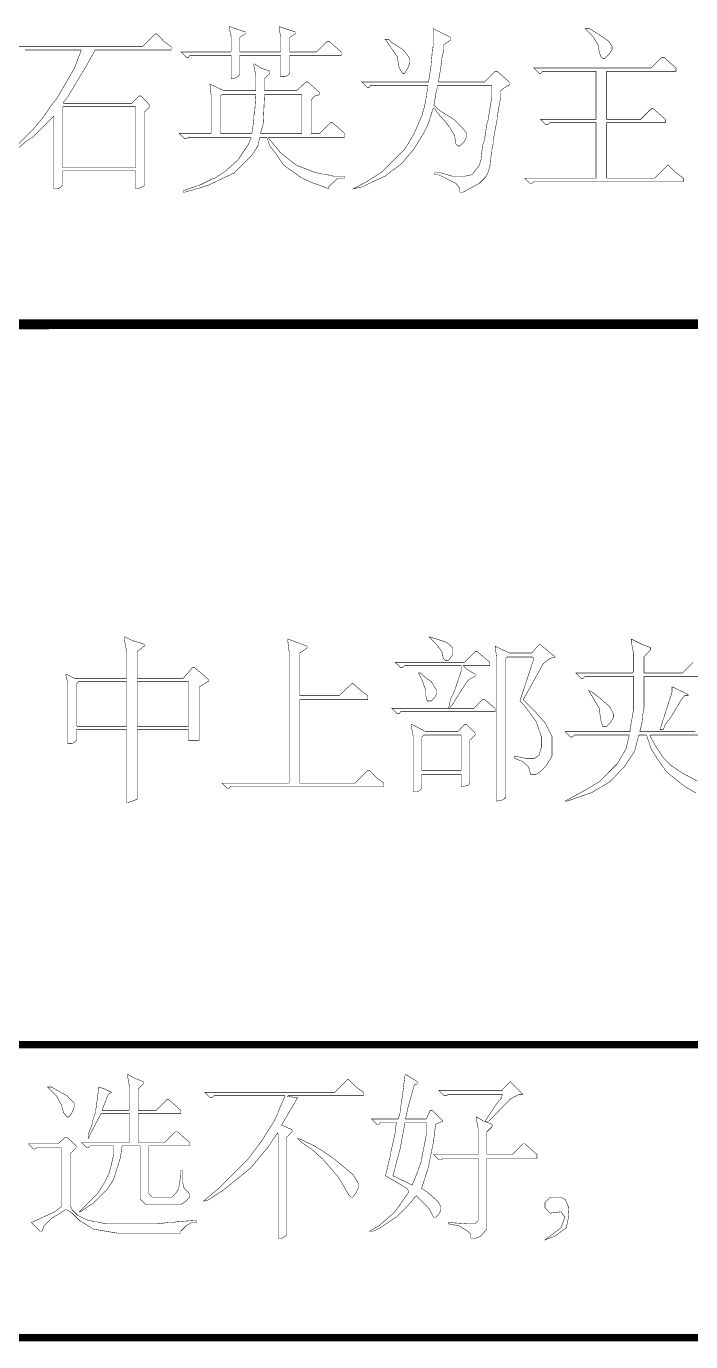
# Model space of a CAD drawing. Extents: x 94 to 452, y -72 to 1042.
# Drawn here: x 279.63 to 293.31, y 393.93 to 420.99 of the extents above; entities that cross this region are included whole.
import ezdxf

# ---------------------------------------------------------------- set-up
doc = ezdxf.new("R2010")
doc.units = 0
doc.header["$MEASUREMENT"] = 0
doc.layers.add('TREE_LAYER', color=7, linetype='Continuous')

msp = doc.modelspace()

# ---------------------------------------------------------------- linework, layer by layer
at = {"layer": 'TREE_LAYER'}
for points, const_width, elevation in [([(282.325931, 420.833776), (282.284754, 420.833776), (282.02397, 420.572992), (279.429852, 420.572992)], 0.01, 44), ([(279.429852, 418.459266), (279.64946, 418.637697), (279.759264, 418.706325), (280.19848, 419.145541), (280.19848, 419.145541), (280.19848, 417.649462), (280.280833, 417.649462), (280.335735, 417.676913), (280.376911, 417.71809), (280.376911, 418.006325), (280.390637, 418.02005), (281.872989, 418.02005), (281.886715, 418.006325), (281.886715, 417.649462), (281.927891, 417.649462), (282.02397, 417.690639), (282.065146, 417.71809), (282.065146, 419.227893), (282.17495, 419.337697), (282.17495, 419.365148), (281.996519, 419.557305), (281.955342, 419.557305), (281.804362, 419.406325), (280.404362, 419.406325), (280.390637, 419.42005), (280.486715, 419.54358), (280.816127, 420.092599), (280.843578, 420.133776), (281.04946, 420.504364), (282.614166, 420.504364), (282.614166, 420.572992), (282.463186, 420.682795), (282.325931, 420.833776), (282.325931, 420.833776)], 0.01, 44), ([(283.822009, 420.984756), (283.808284, 420.984756), (283.808284, 420.957305), (283.84946, 420.778874), (283.84946, 420.476913), (283.835735, 420.463188), (282.820048, 420.463188), (282.929852, 420.353384), (282.971029, 420.353384), (282.99848, 420.39456), (283.835735, 420.39456), (283.84946, 420.39456), (283.84946, 419.914168), (283.931813, 419.927893), (283.986715, 419.955344), (284.027891, 419.996521), (284.027891, 420.39456), (284.027891, 420.39456), (284.865146, 420.39456), (284.865146, 420.39456), (284.865146, 419.955344), (284.961225, 419.955344), (285.016127, 419.982795), (285.057303, 420.023972), (285.057303, 420.39456), (285.057303, 420.39456), (286.114166, 420.39456), (286.114166, 420.463188), (285.867107, 420.682795), (285.825931, 420.682795), (285.606323, 420.463188), (285.057303, 420.463188), (285.057303, 420.476913), (285.057303, 420.765148), (285.153382, 420.833776), (285.167107, 420.833776), (285.167107, 420.874952), (284.837695, 420.984756), (284.837695, 420.984756), (284.837695, 420.957305), (284.865146, 420.778874), (284.865146, 420.476913), (284.865146, 420.463188), (284.027891, 420.463188), (284.027891, 420.476913), (284.027891, 420.765148), (284.137695, 420.833776), (284.137695, 420.833776), (284.137695, 420.874952), (283.822009, 420.984756), (283.822009, 420.984756)], 0.01, 44), ([(288.008284, 420.94358), (288.008284, 420.94358), (288.008284, 420.559266), (287.994558, 420.559266), (287.980833, 420.380835), (287.967107, 420.24358), (287.967107, 420.202403), (287.912205, 419.845541), (286.539656, 419.845541), (286.64946, 419.735737), (286.690637, 419.735737), (286.718088, 419.776913), (287.89848, 419.776913), (287.89848, 419.763188), (287.89848, 419.763188), (287.89848, 419.722011), (287.871029, 419.598482), (287.871029, 419.571031), (287.857303, 419.502403), (287.857303, 419.474952), (287.816127, 419.296521), (287.802401, 419.26907), (287.788676, 419.186717), (287.62397, 418.802403), (287.486715, 418.56907), (287.418088, 418.459266), (286.965146, 418.006325), (286.64946, 417.800442), (286.361225, 417.649462), (286.553382, 417.690639), (286.718088, 417.772992), (287.020048, 417.910246), (287.376911, 418.184756), (287.404362, 418.225933), (287.596519, 418.445541), (287.816127, 418.802403), (287.89848, 418.967109), (288.008284, 419.310246), (288.035735, 419.296521), (288.104362, 419.200442), (288.227891, 419.063188), (288.337695, 418.925933), (288.447499, 418.747501), (288.47495, 418.56907), (288.516127, 418.527893), (288.557303, 418.527893), (288.639656, 418.610246), (288.694558, 418.706325), (288.694558, 418.788678), (288.625931, 418.884756), (288.433774, 419.076913), (288.145539, 419.255344), (288.022009, 419.365148), (288.076911, 419.69456), (288.090637, 419.708286), (288.090637, 419.749462), (288.104362, 419.776913), (289.202401, 419.776913), (289.216127, 419.763188), (289.216127, 419.54358), (289.133774, 419.049462), (289.120048, 419.022011), (289.092597, 418.857305), (289.092597, 418.829854), (289.065146, 418.665148), (289.02397, 418.541619), (289.010244, 418.41809), (288.996519, 418.29456), (288.996519, 418.267109), (288.955342, 418.129854), (288.804362, 417.937697), (288.667107, 417.910246), (288.639656, 417.910246), (288.392597, 417.910246), (288.159264, 417.978874), (288.035735, 417.978874), (288.035735, 417.937697), (288.118088, 417.937697), (288.47495, 417.759266), (288.557303, 417.649462), (288.557303, 417.580835), (288.625931, 417.580835), (288.955342, 417.759266), (289.078872, 417.882795), (289.133774, 417.978874), (289.147499, 418.02005), (289.17495, 418.116129), (289.188676, 418.267109), (289.216127, 418.41809), (289.216127, 418.459266), (289.243578, 418.582795), (289.243578, 418.651423), (289.325931, 419.090639), (289.325931, 419.131815), (289.394558, 419.529854), (289.394558, 419.667109), (289.545539, 419.776913), (289.572989, 419.776913), (289.572989, 419.845541), (289.325931, 420.065148), (289.284754, 420.065148), (289.065146, 419.845541), (288.118088, 419.845541), (288.118088, 419.859266), (288.186715, 420.298482), (288.186715, 420.339658), (288.227891, 420.51809), (288.227891, 420.614168), (288.365146, 420.710246), (288.365146, 420.723972), (288.365146, 420.765148), (288.008284, 420.94358), (288.008284, 420.94358)], 0.01, 44), ([(291.220048, 420.94358), (291.137695, 420.94358), (291.288676, 420.792599), (291.39848, 420.614168), (291.425931, 420.463188), (291.467107, 420.353384), (291.508284, 420.325933), (291.535735, 420.325933), (291.618088, 420.408286), (291.686715, 420.504364), (291.686715, 420.572992), (291.686715, 420.586717), (291.618088, 420.682795), (291.604362, 420.696521), (291.467107, 420.792599), (291.220048, 420.94358), (291.220048, 420.94358)], 0.01, 44), ([(287.088676, 420.723972), (287.020048, 420.723972), (287.116127, 420.586717), (287.267107, 420.367109), (287.308284, 420.133776), (287.376911, 420.023972), (287.418088, 420.023972), (287.486715, 420.133776), (287.527891, 420.24358), (287.527891, 420.325933), (287.459264, 420.422011), (287.376911, 420.51809), (287.157303, 420.655344), (287.088676, 420.723972), (287.088676, 420.723972)], 0.01, 44), ([(279.608284, 420.504364), (280.761225, 420.504364), (280.761225, 420.490639), (280.62397, 420.133776), (280.267107, 419.516129), (280.157303, 419.378874), (279.978872, 419.11809), (279.759264, 418.857305), (279.320048, 418.41809)], 0.01, 44), ([(292.757303, 420.353384), (292.716127, 420.353384), (292.496519, 420.133776), (290.080833, 420.133776), (290.190637, 420.023972), (290.218088, 420.023972), (290.259264, 420.065148), (291.357303, 420.065148), (291.357303, 420.065148), (291.357303, 419.076913), (291.357303, 419.076913), (290.218088, 419.076913), (290.327891, 418.967109), (290.369068, 418.967109), (290.410244, 419.008286), (291.357303, 419.008286), (291.357303, 418.99456), (291.357303, 417.86907), (291.357303, 417.86907), (289.888676, 417.86907), (289.99848, 417.759266), (290.039656, 417.759266), (290.080833, 417.800442), (293.155342, 417.800442), (293.155342, 417.86907), (293.004362, 417.978874), (292.853382, 418.129854), (292.825931, 418.129854), (292.565146, 417.86907), (291.576911, 417.86907), (291.576911, 417.86907), (291.576911, 418.99456), (291.576911, 419.008286), (292.784754, 419.008286), (292.784754, 419.076913), (292.537695, 419.296521), (292.496519, 419.296521), (292.276911, 419.076913), (291.576911, 419.076913), (291.576911, 419.076913), (291.576911, 420.065148), (291.576911, 420.065148), (293.004362, 420.065148), (293.004362, 420.133776), (292.757303, 420.353384), (292.757303, 420.353384)], 0.01, 44), ([(284.329852, 420.216129), (284.316127, 420.216129), (284.316127, 420.188678), (284.357303, 419.96907), (284.357303, 419.667109), (284.357303, 419.667109), (283.69848, 419.667109), (283.410244, 419.804364), (283.437695, 419.571031), (283.437695, 418.788678), (283.437695, 418.788678), (282.778872, 418.788678), (282.888676, 418.678874), (282.929852, 418.678874), (282.971029, 418.706325), (284.247499, 418.706325), (284.261225, 418.692599), (284.247499, 418.665148), (284.206323, 418.56907), (283.986715, 418.239658), (283.725931, 418.006325), (283.520048, 417.86907), (283.465146, 417.855344), (283.190637, 417.71809), (283.176911, 417.71809), (282.861225, 417.608286), (282.861225, 417.580835), (282.902401, 417.580835), (283.039656, 417.622011), (283.053382, 417.622011), (283.094558, 417.635737), (283.369068, 417.71809), (283.918088, 417.978874), (284.261225, 418.322011), (284.39848, 418.527893), (284.425931, 418.651423), (284.439656, 418.706325), (284.576911, 418.706325), (284.590637, 418.692599), (284.645539, 418.527893), (284.755342, 418.390639), (284.933774, 418.129854), (285.304362, 417.86907), (285.551421, 417.759266), (285.565146, 417.759266), (285.853382, 417.649462), (285.853382, 417.649462), (285.853382, 417.690639), (286.045539, 417.86907), (286.182793, 417.86907), (286.182793, 417.910246), (285.94946, 417.910246), (285.771029, 417.951423), (285.716127, 417.951423), (285.688676, 417.965148), (285.592597, 417.978874), (285.235735, 418.116129), (285.194558, 418.129854), (284.865146, 418.390639), (284.618088, 418.692599), (284.618088, 418.706325), (284.618088, 418.706325), (286.182793, 418.706325), (286.182793, 418.788678), (285.935735, 419.008286), (285.894558, 419.008286), (285.67495, 418.788678), (285.496519, 418.788678), (285.496519, 418.788678), (285.496519, 419.474952), (285.565146, 419.557305), (285.67495, 419.584756), (285.67495, 419.625933), (285.427891, 419.845541), (285.386715, 419.845541), (285.194558, 419.667109), (284.535735, 419.667109), (284.535735, 419.667109), (284.535735, 419.914168), (284.645539, 420.023972), (284.645539, 420.065148), (284.467107, 420.133776), (284.329852, 420.216129), (284.329852, 420.216129)], 0.01, 44), ([(283.657303, 419.584756), (283.657303, 419.584756), (284.343578, 419.584756), (284.357303, 419.584756), (284.329852, 419.172992), (284.316127, 419.172992), (284.316127, 419.090639), (284.316127, 419.090639), (284.302401, 418.967109), (284.27495, 418.788678), (283.629852, 418.788678), (283.629852, 418.788678), (283.629852, 419.557305), (283.657303, 419.584756), (283.657303, 419.584756)], 0.01, 44), ([(284.535735, 419.584756), (284.535735, 419.584756), (285.304362, 419.584756), (285.304362, 419.584756), (285.304362, 418.788678), (285.304362, 418.788678), (284.453382, 418.788678), (284.453382, 418.788678), (284.508284, 418.980835), (284.535735, 419.584756), (284.535735, 419.584756)], 0.01, 44), ([(280.376911, 419.323972), (280.390637, 419.337697), (281.872989, 419.337697), (281.886715, 419.323972), (281.886715, 418.088678), (281.872989, 418.088678), (280.390637, 418.088678), (280.376911, 418.088678), (280.376911, 419.323972), (280.376911, 419.323972)], 0.01, 44), ([(221.22612, 414.84403), (449.22612, 414.90873)], 0.2, 228.000009), ([(281.666972, 408.427961), (281.653246, 408.427961), (281.653246, 408.359333), (281.694423, 408.139725), (281.694423, 407.590706), (281.694423, 407.57698), (280.623835, 407.57698), (280.459129, 407.659333), (280.445403, 407.659333), (280.445403, 407.645608), (280.48658, 407.480902), (280.48658, 406.231882), (280.568933, 406.231882), (280.623835, 406.259333), (280.665011, 406.30051), (280.665011, 406.520117), (280.678737, 406.520117), (281.694423, 406.520117), (281.694423, 406.520117), (281.694423, 405.024039), (281.735599, 405.024039), (281.859129, 405.065215), (281.914031, 405.092666), (281.914031, 406.520117), (281.914031, 406.520117), (282.970894, 406.520117), (282.970894, 406.520117), (282.970894, 406.30051), (283.190501, 406.30051), (283.190501, 407.398549), (283.368933, 407.508353), (283.382658, 407.508353), (283.382658, 407.549529), (283.245403, 407.673059), (283.094423, 407.796588), (283.053246, 407.796588), (282.86109, 407.57698), (281.914031, 407.57698), (281.914031, 407.590706), (281.914031, 408.126), (282.051286, 408.235804), (282.065011, 408.235804), (282.065011, 408.27698), (281.845403, 408.345608), (281.831678, 408.345608), (281.666972, 408.427961), (281.666972, 408.427961)], 0.01, 45), ([(285.015992, 408.386784), (285.015992, 408.386784), (285.015992, 408.331882), (285.043443, 408.112274), (285.043443, 405.422078), (285.043443, 405.422078), (283.657168, 405.422078), (283.766972, 405.312274), (283.808148, 405.312274), (283.835599, 405.353451), (286.992462, 405.353451), (286.992462, 405.422078), (286.841482, 405.531882), (286.690501, 405.682862), (286.66305, 405.682862), (286.402266, 405.422078), (285.276776, 405.422078), (285.26305, 405.422078), (285.26305, 407.137764), (285.276776, 407.137764), (286.66305, 407.137764), (286.66305, 407.220117), (286.51207, 407.329921), (286.36109, 407.467176), (286.333639, 407.467176), (286.072854, 407.220117), (285.276776, 407.220117), (285.26305, 407.220117), (285.26305, 408.098549), (285.400305, 408.194627), (285.414031, 408.208353), (285.414031, 408.235804), (285.208148, 408.318157), (285.194423, 408.318157), (285.015992, 408.386784), (285.015992, 408.386784)], 0.01, 45), ([(287.939521, 408.427961), (287.925795, 408.427961), (288.049325, 408.304431), (288.18658, 408.126), (288.214031, 407.988745), (288.255207, 407.947568), (288.323835, 407.947568), (288.406188, 408.057372), (288.406188, 408.208353), (288.282658, 408.318157), (288.076776, 408.386784), (288.021874, 408.40051), (287.939521, 408.427961), (287.939521, 408.427961)], 0.01, 45), ([(292.084619, 408.386784), (292.084619, 408.386784), (292.084619, 408.331882), (292.125795, 408.112274), (292.125795, 407.70051), (292.11207, 407.686784), (290.945403, 407.686784), (291.055207, 407.57698), (291.096384, 407.57698), (291.13756, 407.618157), (292.11207, 407.618157), (292.125795, 407.618157), (292.125795, 406.904431), (292.057168, 406.506392), (292.057168, 406.478941), (290.725795, 406.478941), (290.835599, 406.369137), (290.876776, 406.369137), (290.917952, 406.410313), (292.043443, 406.410313), (292.043443, 406.410313), (291.974815, 406.122078), (291.796384, 405.820117), (291.425795, 405.449529), (291.151286, 405.284823), (290.725795, 405.05149), (290.766972, 405.05149), (291.274815, 405.229921), (291.645403, 405.449529), (291.947364, 405.765215), (292.153246, 406.080902), (292.235599, 406.396588), (292.249325, 406.410313), (292.38658, 406.410313), (292.400305, 406.396588), (292.496384, 406.122078), (292.633639, 405.90247), (292.798345, 405.669137), (292.839521, 405.627961), (293.182658, 405.353451), (293.415992, 405.216196)], 0.01, 45), ([(293.36109, 407.906392), (293.141482, 407.686784), (292.345403, 407.686784), (292.345403, 407.70051), (292.345403, 408.016196), (292.482658, 408.167176), (292.482658, 408.208353), (292.304227, 408.27698), (292.084619, 408.386784), (292.084619, 408.386784)], 0.01, 45), ([(288.914031, 408.126), (288.872854, 408.126), (288.653246, 407.906392), (287.225795, 407.906392), (287.335599, 407.796588), (287.376776, 407.796588), (287.417952, 407.837764), (288.584619, 407.837764), (288.584619, 407.837764), (288.584619, 407.727961), (288.433639, 407.288745), (288.365011, 407.15149), (288.323835, 406.959333), (287.157168, 406.959333), (287.266972, 406.849529), (287.308148, 406.849529), (287.335599, 406.890706), (289.284619, 406.890706), (289.284619, 406.959333), (289.065011, 407.137764), (289.023835, 407.137764), (288.845403, 406.959333), (288.33756, 406.959333), (288.33756, 406.959333), (288.406188, 407.041686), (288.584619, 407.329921), (288.735599, 407.549529), (288.872854, 407.618157), (288.872854, 407.659333), (288.694423, 407.769137), (288.625795, 407.837764), (288.625795, 407.837764), (289.174815, 407.837764), (289.174815, 407.906392), (288.914031, 408.126), (288.914031, 408.126)], 0.01, 45), ([(290.204227, 408.27698), (290.176776, 408.263255), (290.039521, 408.098549), (289.572854, 408.098549), (289.284619, 408.235804), (289.31207, 408.00247), (289.31207, 405.05149), (289.408148, 405.065215), (289.46305, 405.092666), (289.504227, 405.133843), (289.504227, 407.988745), (289.531678, 408.016196), (290.053246, 408.016196), (290.080697, 407.988745), (289.792462, 407.110313), (289.874815, 407.027961), (290.121874, 406.698549), (290.231678, 406.382862), (290.231678, 406.149529), (290.190501, 406.012274), (290.190501, 405.998549), (290.094423, 405.929921), (289.915992, 405.929921), (289.710109, 405.971098), (289.682658, 405.971098), (289.682658, 405.929921), (289.86109, 405.861294), (289.970894, 405.75149), (290.01207, 405.60051), (290.121874, 405.60051), (290.231678, 405.669137), (290.341482, 405.792666), (290.451286, 405.971098), (290.451286, 406.382862), (290.314031, 406.657372), (290.094423, 406.904431), (289.86109, 407.137764), (290.272854, 407.878941), (290.410109, 407.988745), (290.519913, 408.016196), (290.204227, 408.27698), (290.204227, 408.27698)], 0.01, 45), ([(287.747364, 407.686784), (287.706188, 407.686784), (287.774815, 407.549529), (287.857168, 407.329921), (287.857168, 407.206392), (287.884619, 407.110313), (287.884619, 407.110313), (287.966972, 407.110313), (288.035599, 407.178941), (288.076776, 407.247568), (288.076776, 407.329921), (288.035599, 407.398549), (287.966972, 407.508353), (287.815992, 407.618157), (287.747364, 407.686784), (287.747364, 407.686784)], 0.01, 45), ([(293.402266, 406.478941), (292.26305, 406.478941), (292.26305, 406.492666), (292.304227, 406.657372), (292.317952, 406.808353), (292.345403, 406.959333), (292.345403, 407.618157), (292.345403, 407.618157), (293.66305, 407.618157)], 0.01, 45), ([(280.706188, 407.508353), (280.706188, 407.508353), (281.694423, 407.508353), (281.694423, 407.508353), (281.694423, 406.60247), (281.694423, 406.588745), (280.678737, 406.588745), (280.665011, 406.60247), (280.665011, 407.467176), (280.706188, 407.508353), (280.706188, 407.508353)], 0.01, 45), ([(281.914031, 407.508353), (281.914031, 407.508353), (282.970894, 407.508353), (282.970894, 407.508353), (282.970894, 406.60247), (282.970894, 406.588745), (281.914031, 406.588745), (281.914031, 406.60247), (281.914031, 407.508353), (281.914031, 407.508353)], 0.01, 45), ([(291.206188, 407.329921), (291.206188, 407.329921), (291.219913, 407.30247), (291.425795, 406.959333), (291.453246, 406.726), (291.494423, 406.60247), (291.494423, 406.588745), (291.576776, 406.588745), (291.659129, 406.671098), (291.714031, 406.767176), (291.714031, 406.849529), (291.645403, 406.986784), (291.617952, 407.014235), (291.425795, 407.178941), (291.288541, 407.288745), (291.206188, 407.329921), (291.206188, 407.329921)], 0.01, 45), ([(292.935599, 407.398549), (292.921874, 407.398549), (292.921874, 407.288745), (292.674815, 406.520117), (292.743443, 406.520117), (292.784619, 406.629921), (292.894423, 406.767176), (293.114031, 407.137764), (293.182658, 407.220117), (293.251286, 407.220117), (293.251286, 407.247568), (292.935599, 407.398549), (292.935599, 407.398549)], 0.01, 45), ([(287.568933, 406.629921), (287.555207, 406.629921), (287.555207, 406.60247), (287.596384, 406.382862), (287.596384, 405.243647), (287.678737, 405.243647), (287.733639, 405.271098), (287.774815, 405.312274), (287.774815, 405.60051), (287.788541, 405.60051), (288.584619, 405.60051), (288.584619, 405.60051), (288.584619, 405.353451), (288.625795, 405.353451), (288.735599, 405.380902), (288.76305, 405.422078), (288.76305, 406.30051), (288.872854, 406.410313), (288.872854, 406.45149), (288.694423, 406.629921), (288.653246, 406.629921), (288.515992, 406.478941), (287.857168, 406.478941), (287.568933, 406.629921), (287.568933, 406.629921)], 0.01, 45), ([(287.815992, 406.410313), (287.815992, 406.410313), (288.584619, 406.410313), (288.584619, 406.410313), (288.584619, 405.682862), (288.584619, 405.682862), (287.788541, 405.682862), (287.774815, 405.682862), (287.774815, 406.369137), (287.815992, 406.410313), (287.815992, 406.410313)], 0.01, 45), ([(293.443443, 405.463255), (293.114031, 405.641686), (292.894423, 405.792666), (292.743443, 405.943647), (292.565011, 406.218157), (292.468933, 406.396588), (292.482658, 406.410313), (293.910109, 406.410313)], 0.01, 45), ([(221.22612, 400.039582), (399.22612, 400.039582)], 0.15, 178), ([(280.150373, 399.168139), (280.06802, 399.168139), (280.260177, 398.975982), (280.356255, 398.797551), (280.397432, 398.646571), (280.466059, 398.550492), (280.507236, 398.550492), (280.575863, 398.646571), (280.61704, 398.756375), (280.61704, 398.838728), (280.466059, 398.989708), (280.150373, 399.168139), (280.150373, 399.168139)], 0.01, 46), ([(281.715079, 399.428924), (281.715079, 399.428924), (281.715079, 399.401473), (281.756255, 399.181865), (281.756255, 398.701473), (281.74253, 398.687747), (281.19351, 398.687747), (281.19351, 398.701473), (281.275863, 398.907355), (281.275863, 398.92108), (281.31704, 399.017159), (281.385667, 399.058335), (281.248412, 399.126963), (281.124883, 399.168139), (281.069981, 398.742649), (281.056255, 398.687747), (281.056255, 398.646571), (280.987628, 398.440688), (280.987628, 398.399512), (280.905275, 398.193629), (280.905275, 398.111277), (281.124883, 398.536767), (281.166059, 398.61912), (281.166059, 398.61912), (281.74253, 398.61912), (281.756255, 398.61912), (281.756255, 398.042649), (281.74253, 398.028924), (280.76802, 398.028924), (280.877824, 397.91912), (280.905275, 397.91912), (280.946451, 397.960296), (281.413118, 397.960296), (281.426843, 397.960296), (281.426843, 397.768139), (281.371942, 397.52108), (281.358216, 397.493629), (281.344491, 397.411277), (281.234687, 397.191669), (281.097432, 396.972061), (280.726843, 396.601473), (280.76802, 396.615198), (280.919, 396.725002), (281.015079, 396.779904), (281.289589, 397.054414), (281.426843, 397.260296), (281.564098, 397.699512), (281.591549, 397.864218), (281.605275, 397.960296), (281.962138, 397.960296), (281.975863, 397.960296), (281.975863, 396.862257), (282.085667, 396.752453), (282.813118, 396.752453), (282.922922, 396.82108), (282.991549, 396.903433), (282.991549, 396.972061), (282.881745, 397.081865), (282.854294, 397.191669), (282.854294, 397.452453), (282.813118, 397.452453), (282.813118, 397.356375), (282.771942, 397.109316), (282.771942, 397.081865), (282.703314, 396.972061), (282.634687, 396.903433), (282.222922, 396.903433), (282.154294, 396.972061), (282.154294, 397.960296), (282.154294, 397.960296), (282.991549, 397.960296), (282.991549, 398.028924), (282.744491, 398.248531), (282.703314, 398.248531), (282.483706, 398.028924), (281.934687, 398.028924), (281.934687, 398.042649), (281.934687, 398.61912), (281.934687, 398.61912), (282.813118, 398.61912), (282.813118, 398.687747), (282.566059, 398.907355), (282.524883, 398.907355), (282.305275, 398.687747), (281.934687, 398.687747), (281.934687, 398.701473), (281.934687, 399.126963), (282.044491, 399.236767), (282.044491, 399.277943), (281.866059, 399.346571), (281.715079, 399.428924), (281.715079, 399.428924)], 0.01, 46), ([(286.271942, 399.31912), (286.244491, 399.31912), (285.983706, 399.058335), (283.307236, 399.058335), (283.41704, 398.948531), (283.458216, 398.948531), (283.499392, 398.989708), (284.954294, 398.989708), (284.954294, 398.975982), (284.81704, 398.660296), (284.81704, 398.646571), (284.734687, 398.468139), (284.473902, 398.056375), (284.185667, 397.672061), (283.622922, 397.109316), (283.279785, 396.82108), (283.362138, 396.834806), (283.677824, 397.040688), (284.254294, 397.507355), (284.597432, 397.91912), (284.762138, 398.166178), (284.803314, 398.22108), (284.81704, 398.193629), (284.81704, 396.052453), (284.885667, 396.052453), (284.954294, 396.093629), (284.995471, 396.134806), (284.995471, 398.138728), (285.105275, 398.248531), (285.105275, 398.289708), (284.885667, 398.385786), (285.215079, 398.948531), (285.215079, 398.948531), (285.009196, 398.975982), (285.022922, 398.989708), (286.573902, 398.989708), (286.573902, 399.058335), (286.422922, 399.168139), (286.271942, 399.31912), (286.271942, 399.31912)], 0.01, 46), ([(287.438608, 399.428924), (287.424883, 399.401473), (287.383706, 399.058335), (287.328804, 398.687747), (287.328804, 398.646571), (287.287628, 398.509316), (287.273902, 398.509316), (286.738608, 398.509316), (286.848412, 398.399512), (286.889589, 398.399512), (286.91704, 398.440688), (287.260177, 398.440688), (287.260177, 398.426963), (287.246451, 398.413237), (287.219, 398.193629), (287.136647, 397.836767), (287.136647, 397.809316), (287.026843, 397.342649), (287.356255, 397.150492), (287.466059, 397.081865), (287.507236, 397.013237), (287.356255, 396.793629), (287.219, 396.601473), (287.081745, 396.477943), (286.889589, 396.313237), (286.697432, 396.203433), (286.779785, 396.203433), (286.91704, 396.272061), (287.246451, 396.491669), (287.520961, 396.766178), (287.658216, 396.930884), (287.919, 396.6701), (288.015079, 396.491669), (288.056255, 396.491669), (288.138608, 396.574022), (288.166059, 396.642649), (288.166059, 396.711277), (288.097432, 396.82108), (287.877824, 397.013237), (287.76802, 397.081865), (287.905275, 397.507355), (287.960177, 397.781865), (288.015079, 398.056375), (288.056255, 398.399512), (288.207236, 398.468139), (287.987628, 398.687747), (287.946451, 398.687747), (287.864098, 398.509316), (287.452334, 398.509316), (287.438608, 398.509316), (287.479785, 398.715198), (287.61704, 399.209316), (287.685667, 399.236767), (287.685667, 399.277943), (287.438608, 399.428924), (287.438608, 399.428924)], 0.01, 46), ([(289.59351, 399.277943), (289.44253, 399.126963), (289.44253, 399.099512), (288.124883, 399.099512), (288.234687, 398.989708), (288.275863, 398.989708), (288.31704, 399.017159), (289.415079, 399.017159), (289.428804, 399.017159), (289.415079, 398.948531), (289.305275, 398.811277), (289.085667, 398.481865), (289.085667, 398.468139), (289.154294, 398.468139), (289.59351, 398.92108), (289.771942, 399.017159), (289.854294, 399.017159), (289.59351, 399.277943), (289.59351, 399.277943)], 0.01, 46), ([(287.424883, 398.426963), (287.424883, 398.440688), (287.864098, 398.440688), (287.877824, 398.426963), (287.877824, 398.248531), (287.76802, 397.685786), (287.76802, 397.658335), (287.685667, 397.425002), (287.575863, 397.150492), (287.177824, 397.342649), (287.328804, 397.905394), (287.424883, 398.426963), (287.424883, 398.426963)], 0.01, 46), ([(288.907236, 398.550492), (288.89351, 398.550492), (288.89351, 398.523041), (288.934687, 398.303433), (288.934687, 397.781865), (288.934687, 397.781865), (288.015079, 397.781865), (288.124883, 397.672061), (288.166059, 397.672061), (288.207236, 397.699512), (288.934687, 397.699512), (288.934687, 397.699512), (288.934687, 396.423041), (288.866059, 396.354414), (288.715079, 396.354414), (288.509196, 396.368139), (288.31704, 396.381865), (288.31704, 396.354414), (288.536647, 396.313237), (288.715079, 396.203433), (288.783706, 396.134806), (288.783706, 396.052453), (288.866059, 396.052453), (288.975863, 396.093629), (289.113118, 396.24461), (289.113118, 397.699512), (289.126843, 397.699512), (290.14253, 397.699512), (290.14253, 397.781865), (289.895471, 398.001473), (289.854294, 398.001473), (289.634687, 397.781865), (289.126843, 397.781865), (289.113118, 397.781865), (289.113118, 398.248531), (289.222922, 398.358335), (289.222922, 398.399512), (289.044491, 398.468139), (288.907236, 398.550492), (288.907236, 398.550492)], 0.01, 46), ([(280.466059, 398.138728), (280.438608, 398.138728), (280.287628, 398.001473), (279.669981, 398.001473), (279.779785, 397.891669), (279.807236, 397.891669), (279.848412, 397.91912), (280.356255, 397.91912), (280.356255, 397.91912), (280.356255, 396.711277), (280.219, 396.601473), (279.738608, 396.381865), (279.91704, 396.203433), (279.958216, 396.203433), (279.999392, 396.313237), (280.150373, 396.464218), (280.438608, 396.642649), (280.466059, 396.642649), (280.575863, 396.574022), (280.726843, 396.423041), (280.905275, 396.313237), (281.015079, 396.24461), (281.262138, 396.203433), (281.509196, 396.162257), (282.813118, 396.162257), (282.813118, 396.203433), (282.922922, 396.313237), (283.032726, 396.381865), (283.14253, 396.381865), (283.14253, 396.423041), (283.087628, 396.423041), (283.087628, 396.423041), (282.71704, 396.39559), (282.648412, 396.381865), (282.566059, 396.381865), (282.332726, 396.354414), (281.262138, 396.354414), (281.083706, 396.39559), (281.015079, 396.39559), (281.001353, 396.409316), (280.905275, 396.423041), (280.685667, 396.532845), (280.575863, 396.642649), (280.548412, 396.711277), (280.548412, 397.809316), (280.658216, 397.91912), (280.658216, 397.960296), (280.466059, 398.138728), (280.466059, 398.138728)], 0.01, 46), ([(285.228804, 398.111277), (285.215079, 398.111277), (285.297432, 398.028924), (285.503314, 397.891669), (285.736647, 397.685786), (286.066059, 397.301473), (286.271942, 396.94461), (286.313118, 396.903433), (286.354294, 396.903433), (286.422922, 396.999512), (286.464098, 397.081865), (286.464098, 397.191669), (286.354294, 397.3701), (285.956255, 397.699512), (285.736647, 397.850492), (285.558216, 397.960296), (285.324883, 398.0701), (285.228804, 398.111277), (285.228804, 398.111277)], 0.01, 46), ([(290.636647, 396.903433), (290.41704, 396.903433), (290.307236, 396.793629), (290.307236, 396.683826), (290.41704, 396.574022), (290.636647, 396.601473), (290.719, 396.491669), (290.636647, 396.272061), (290.307236, 396.025002), (290.499392, 396.093629), (290.746451, 396.272061), (290.801353, 396.532845), (290.787628, 396.711277), (290.732726, 396.848531), (290.636647, 396.903433), (290.636647, 396.903433)], 0.01, 46), ([(221.22612, 394.004247), (399.22612, 394.02692)], 0.15, 178.000001)]:
    msp.add_lwpolyline(points, dxfattribs=dict(at, const_width=const_width, elevation=elevation))

doc.saveas('drawing.dxf')
